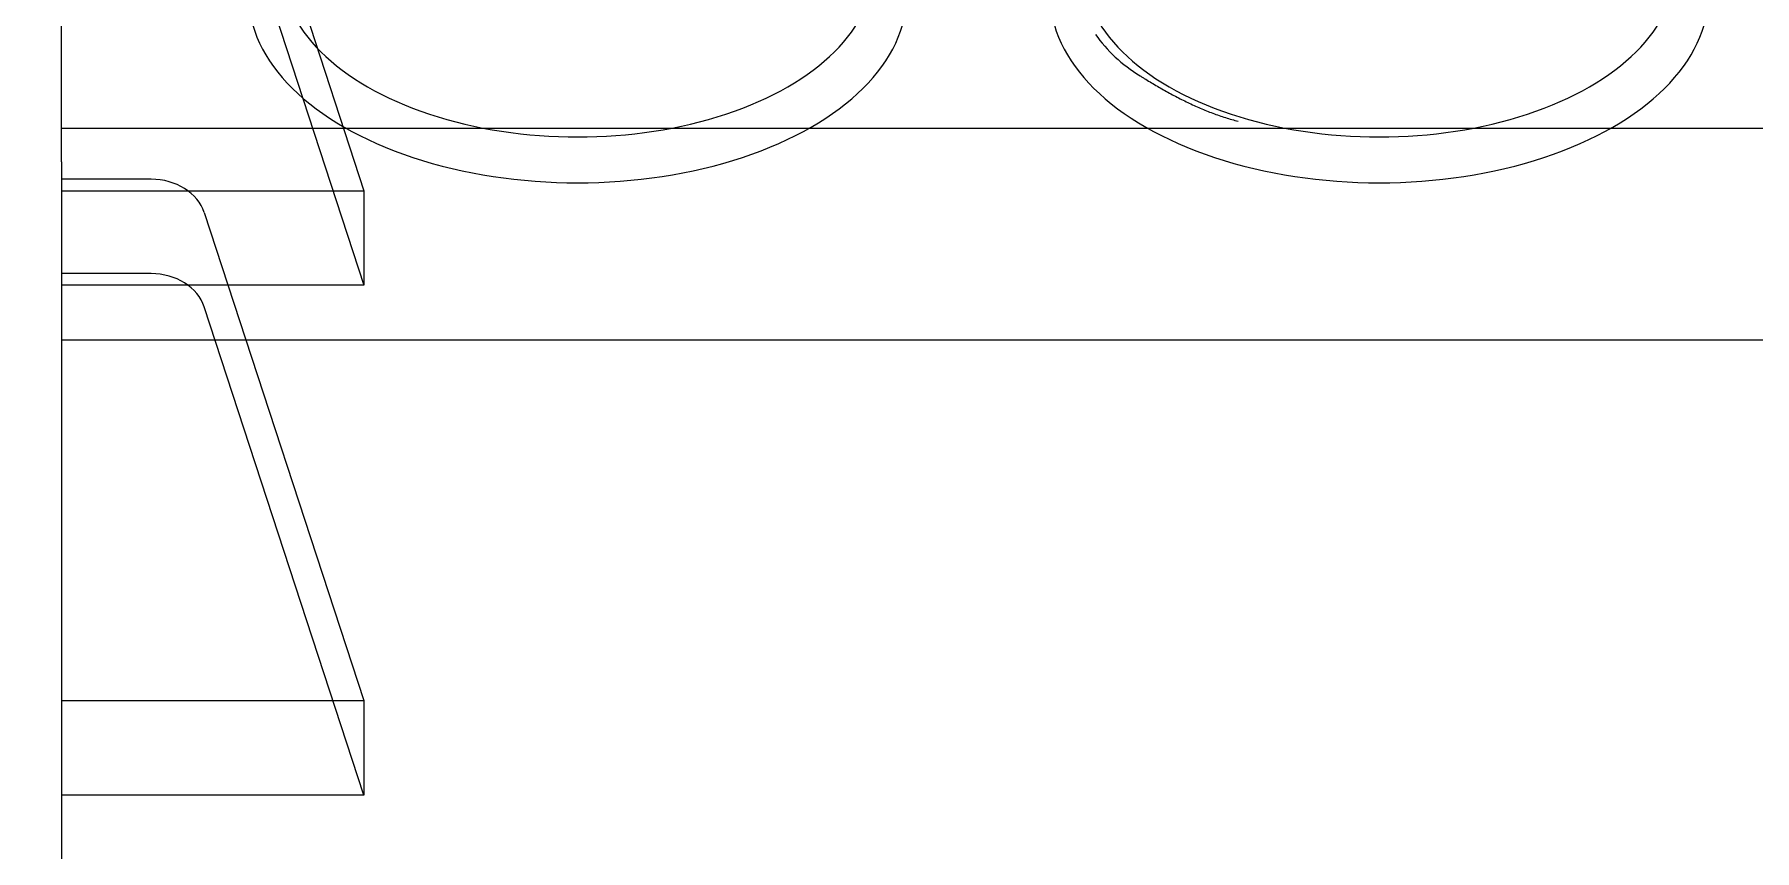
# Model space of a CAD drawing. Header units: millimetres. Extents: x 42151 to 59780, y 37376 to 44547.
# Drawn here: x 47656.36 to 47672.03, y 42989.92 to 42997.36 of the extents above; entities that cross this region are included whole.
import ezdxf

# ---------------------------------------------------------------- set-up
doc = ezdxf.new("R2010")
doc.units = ezdxf.units.MM
doc.set_wipeout_variables(frame=1)
doc.layers.add('! NO PLOT !', color=7, linetype='Continuous', true_color=0xff75dd, plot=False)
doc.layers.add('000-PI-Oprema', color=30, linetype='Continuous', lineweight=5)
doc.layers.add('004-PI-DIN Šina', color=3, linetype='Continuous')

# ---------------------------------------------------------------- blocks, each defined once
blk = doc.blocks.new('*U134')
at = {"layer": '004-PI-DIN Šina'}
blk.add_lwpolyline([(610, -17.5), (610, 17.5), (0, 17.5), (0, -17.5)], close=True, dxfattribs=at)
blk = doc.blocks.new('Shrack distriblock 125A')
blk.add_wipeout([(50953.151, 45336.978), (51024.151, 45336.978), (51024.151, 45240.978), (51017.651, 45240.978), (51017.651, 45241.478), (50959.651, 45241.478), (50959.651, 45240.978), (50953.151, 45240.978), (50953.151, 45241.478)]).dxf.layer = '! NO PLOT !'
at = {"layer": '000-PI-Oprema'}
for p, q in [((50960.95, 45275.693), (50962.405, 45271.246)), ((50960.95, 45275.693), (50962.405, 45271.246)), ((50960.95, 45274.833), (50962.405, 45270.386)), ((50960.95, 45274.833), (50962.405, 45270.386)), ((50959.651, 45271.509), (50959.651, 45272.808)), ((50959.651, 45271.509), (50959.651, 45272.808)), ((50986.101, 45271.812), (50959.651, 45271.812)), ((50986.101, 45271.812), (50959.651, 45271.812)), ((50959.651, 45271.509), (50959.651, 45271.076)), ((50959.651, 45271.509), (50959.651, 45271.076)), ((50960.467, 45271.351), (50959.651, 45271.351)), ((50960.467, 45271.351), (50959.651, 45271.351)), ((50959.651, 45271.246), (50962.405, 45271.246)), ((50959.651, 45271.246), (50962.405, 45271.246)), ((50962.405, 45271.246), (50962.405, 45270.386)), ((50962.405, 45271.246), (50962.405, 45270.386)), ((50959.651, 45271.076), (50959.651, 45268.478)), ((50959.651, 45271.076), (50959.651, 45268.478)), ((50960.95, 45271.047), (50962.405, 45266.6)), ((50960.95, 45271.047), (50962.405, 45266.6)), ((50960.467, 45270.491), (50959.651, 45270.491)), ((50960.467, 45270.491), (50959.651, 45270.491)), ((50962.405, 45270.386), (50959.651, 45270.386)), ((50962.405, 45270.386), (50959.651, 45270.386)), ((50962.405, 45265.74), (50960.95, 45270.187)), ((50962.405, 45265.74), (50960.95, 45270.187)), ((51017.651, 45269.884), (50959.651, 45269.884)), ((51017.651, 45269.884), (50959.651, 45269.884)), ((50959.651, 45268.478), (50959.651, 45265.478)), ((50959.651, 45268.478), (50959.651, 45265.478)), ((50959.651, 45266.6), (50962.405, 45266.6)), ((50959.651, 45266.6), (50962.405, 45266.6)), ((50962.405, 45266.6), (50962.405, 45265.74)), ((50962.405, 45266.6), (50962.405, 45265.74)), ((50962.405, 45265.74), (50959.651, 45265.74)), ((50962.405, 45265.74), (50959.651, 45265.74)), ((50959.651, 45265.478), (50959.651, 45262.88)), ((50959.651, 45265.478), (50959.651, 45262.88))]:
    blk.add_line(p, q, dxfattribs=at)
for centre, major_axis, ratio, start_param, end_param in [((50964.351, 45273.285), (-2.7, 0), 0.573576, 0, 3.141593), ((50964.351, 45273.285), (-2.7, 0), 0.573576, 0, 3.141593), ((50971.651, 45273.285), (-2.7, 0), 0.573576, 0, 3.141593), ((50971.651, 45273.285), (-2.7, 0), 0.573576, 0, 3.141593), ((50964.351, 45273.039), (-3, 0), 0.573576, 0, 3.141593), ((50964.351, 45273.039), (-3, 0), 0.573576, 0, 3.141593), ((50971.651, 45273.039), (-3, 0), 0.573576, 0, 3.141593), ((50971.651, 45273.039), (-3, 0), 0.573576, 0, 3.141593), ((50970.366, 45273.292), (-1.5, 0), 0.829164, 0.523599, 0.933135), ((50970.366, 45273.292), (-1.5, 0), 0.829164, 0.523599, 0.933135), ((50960.467, 45270.941), (0.5, 0), 0.819152, 0.261799, 1.570796), ((50960.467, 45270.941), (0.5, 0), 0.819152, 0.261799, 1.570796), ((50960.467, 45270.081), (0.5, 0), 0.819152, 0.261799, 1.570796), ((50960.467, 45270.081), (0.5, 0), 0.819152, 0.261799, 1.570796)]:
    blk.add_ellipse(centre, major_axis=major_axis, ratio=ratio, start_param=start_param, end_param=end_param, dxfattribs=at)
blk.add_open_spline([(50969.473, 45272.293), (50969.481, 45272.287), (50969.49, 45272.282), (50969.498, 45272.277), (50969.507, 45272.272), (50969.515, 45272.266), (50969.524, 45272.261), (50969.541, 45272.251), (50969.559, 45272.24), (50969.577, 45272.229), (50969.594, 45272.219), (50969.612, 45272.208), (50969.63, 45272.198), (50969.648, 45272.187), (50969.666, 45272.177), (50969.685, 45272.166), (50969.703, 45272.156), (50969.721, 45272.146), (50969.74, 45272.136), (50969.758, 45272.126), (50969.776, 45272.116), (50969.795, 45272.106), (50969.814, 45272.096), (50969.832, 45272.087), (50969.851, 45272.077), (50969.87, 45272.068), (50969.888, 45272.059), (50969.907, 45272.05), (50969.945, 45272.032), (50969.983, 45272.014), (50970.021, 45271.998), (50970.059, 45271.982), (50970.097, 45271.966), (50970.135, 45271.952), (50970.174, 45271.938), (50970.212, 45271.924), (50970.251, 45271.912), (50970.289, 45271.9), (50970.327, 45271.889), (50970.366, 45271.879)], degree=3, knots=[0, 0, 0, 0, 0.031482, 0.031482, 0.031482, 0.062952, 0.062952, 0.062952, 0.126005, 0.126005, 0.126005, 0.189145, 0.189145, 0.189145, 0.252223, 0.252223, 0.252223, 0.315148, 0.315148, 0.315148, 0.378132, 0.378132, 0.378132, 0.441135, 0.441135, 0.441135, 0.504074, 0.504074, 0.504074, 0.630126, 0.630126, 0.630126, 0.756537, 0.756537, 0.756537, 0.883, 0.883, 0.883, 1.009102, 1.009102, 1.009102, 1.009102], dxfattribs=at)
blk.add_open_spline([(50969.473, 45272.293), (50969.481, 45272.287), (50969.49, 45272.282), (50969.498, 45272.277), (50969.507, 45272.272), (50969.515, 45272.266), (50969.524, 45272.261), (50969.541, 45272.251), (50969.559, 45272.24), (50969.577, 45272.229), (50969.594, 45272.219), (50969.612, 45272.208), (50969.63, 45272.198), (50969.648, 45272.187), (50969.666, 45272.177), (50969.685, 45272.166), (50969.703, 45272.156), (50969.721, 45272.146), (50969.74, 45272.136), (50969.758, 45272.126), (50969.776, 45272.116), (50969.795, 45272.106), (50969.814, 45272.096), (50969.832, 45272.087), (50969.851, 45272.077), (50969.87, 45272.068), (50969.888, 45272.059), (50969.907, 45272.05), (50969.945, 45272.032), (50969.983, 45272.014), (50970.021, 45271.998), (50970.059, 45271.982), (50970.097, 45271.966), (50970.135, 45271.952), (50970.174, 45271.938), (50970.212, 45271.924), (50970.251, 45271.912), (50970.289, 45271.9), (50970.327, 45271.889), (50970.366, 45271.879)], degree=3, knots=[0, 0, 0, 0, 0.031482, 0.031482, 0.031482, 0.062952, 0.062952, 0.062952, 0.126005, 0.126005, 0.126005, 0.189145, 0.189145, 0.189145, 0.252223, 0.252223, 0.252223, 0.315148, 0.315148, 0.315148, 0.378132, 0.378132, 0.378132, 0.441135, 0.441135, 0.441135, 0.504074, 0.504074, 0.504074, 0.630126, 0.630126, 0.630126, 0.756537, 0.756537, 0.756537, 0.883, 0.883, 0.883, 1.009102, 1.009102, 1.009102, 1.009102], dxfattribs=at)

msp = doc.modelspace()

# ---------------------------------------------------------------- block references
msp.add_blockref('*U134', (47138.026, 43014.668))

# ---------------------------------------------------------------- next in the draw order: block references
at = {"layer": '000-PI-Oprema'}
msp.add_blockref('Shrack distriblock 125A', (-3303.042, -2275.31), dxfattribs=at)

doc.saveas('drawing.dxf')
